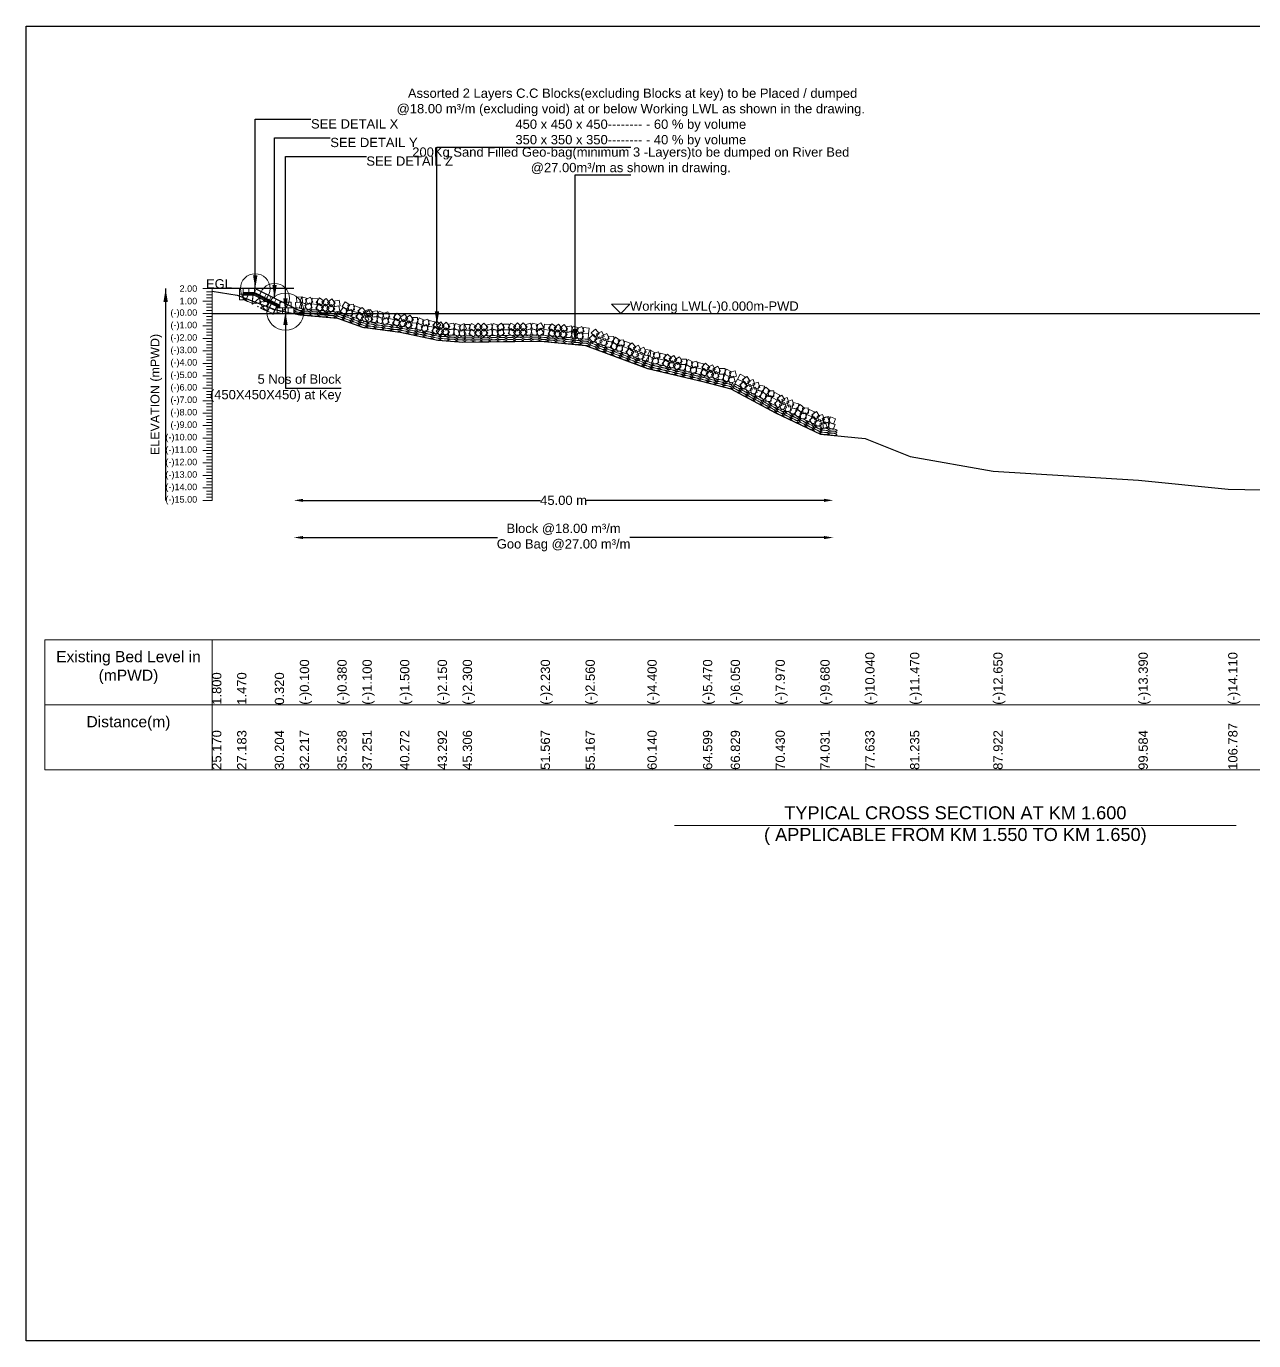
# Model space of a CAD drawing. Header units: inches. Extents: x 89000 to 1304432, y -10828 to 220529.
# Drawn here: x 431460 to 438066, y 172130 to 179201 of the extents above; entities that cross this region are included whole.
import ezdxf

# ---------------------------------------------------------------- set-up
doc = ezdxf.new("R2010")
doc.units = ezdxf.units.IN
doc.header["$LTSCALE"] = 7
doc.header["$MEASUREMENT"] = 0
for name, color, linetype, lineweight in [('Cross section Data Border', 7, 'Continuous', 9), ('Cross Section Labels', 7, 'Continuous', 9), ('Existing_Bed_Level for Xsection', 7, 'Continuous', 25), ('Long Section Labels', 7, 'Continuous', 9)]:
    doc.layers.add(name, color=color, linetype=linetype, lineweight=lineweight)
doc.styles.get("Standard").update_dxf_attribs({"font": 'arial.ttf'})
doc.dimstyles.new('Appron Lebeling Style', dxfattribs={"dimtxt": 50, "dimasz": 50, "dimexe": 0.18, "dimexo": 0.0625, "dimgap": 0.09, "dimtad": 0, "dimtih": 1, "dimtoh": 1, "dimdec": 4, "dimzin": 0, "dimdsep": 46, "dimtxsty": 'Standard', "dimcen": 0.09, "dimse1": 1, "dimse2": 1, "dimadec": 0, "dimazin": 0, "dimtfac": 1, "dimtdec": 4, "dimtofl": 0, "dimtmove": 0, "dimatfit": 3, "dimfxl": 1, "dimtolj": 1, "dimtzin": 0, "dimarcsym": 0})
doc.dimstyles.get("Standard").update_dxf_attribs({"dimtxt": 0.18, "dimasz": 0.18, "dimexe": 0.18, "dimexo": 0.0625, "dimgap": 0.09, "dimtad": 0, "dimtih": 1, "dimtoh": 1, "dimdec": 4, "dimzin": 0, "dimdsep": 46, "dimtxsty": 'Standard', "dimcen": 0.09, "dimadec": 0, "dimazin": 0, "dimtfac": 1, "dimtdec": 4, "dimtofl": 0, "dimtmove": 0, "dimatfit": 3, "dimfxl": 1, "dimtolj": 1, "dimtzin": 0, "dimarcsym": 0})

# ---------------------------------------------------------------- blocks, each defined once
blk = doc.blocks.new('*D31')
at = {"layer": 'Cross Section Labels', "color": 0, "lineweight": -2, "transparency": 16777216}
for p, q in [((432949.7, 176650.4), (434227.9, 176650.4)), ((435753.1, 176650.4), (434475, 176650.4))]:
    blk.add_line(p, q, dxfattribs=at)
at = {"layer": 'Cross Section Labels', "color": 0, "transparency": 16777216}
for points in [[(432949.7, 176658.7), (432949.7, 176642), (432899.7, 176650.4)], [(435753.1, 176658.7), (435753.1, 176642), (435803.1, 176650.4)]]:
    blk.add_solid(points, dxfattribs=at)
at = {"layer": 'Defpoints', "color": 0, "transparency": 16777216}
for p in [(432899.7, 177655.4), (435803.1, 176999.8), (435803.1, 176650.4)]:
    blk.add_point(p, dxfattribs=at)
at = {"layer": 'Cross Section Labels', "color": 0, "transparency": 16777216, "insert": (434351.4, 176650.4), "char_height": 50, "attachment_point": 5}
blk.add_mtext('\\A1;45.00 m', dxfattribs=at)
blk = doc.blocks.new('*D32')
at = {"layer": 'Cross Section Labels', "color": 0, "lineweight": -2, "transparency": 16777216}
for p, q in [((432949.7, 176450.4), (433995.8, 176450.4)), ((435753.1, 176450.4), (434707.1, 176450.4))]:
    blk.add_line(p, q, dxfattribs=at)
at = {"layer": 'Cross Section Labels', "color": 0, "transparency": 16777216}
for points in [[(432949.7, 176458.7), (432949.7, 176442), (432899.7, 176450.4)], [(435753.1, 176458.7), (435753.1, 176442), (435803.1, 176450.4)]]:
    blk.add_solid(points, dxfattribs=at)
at = {"layer": 'Defpoints', "color": 0, "transparency": 16777216}
for p in [(432899.7, 177655.4), (435803.1, 176999.8), (435803.1, 176450.4)]:
    blk.add_point(p, dxfattribs=at)
at = {"layer": 'Cross Section Labels', "color": 0, "transparency": 16777216, "insert": (434351.4, 176450.4), "char_height": 50, "attachment_point": 5}
blk.add_mtext('\\A1;Block @18.00 m³/m ^JGoo Bag @27.00 m³/m ', dxfattribs=at)

msp = doc.modelspace()

# ---------------------------------------------------------------- linework, layer by layer
msp.add_lwpolyline([(431459.68143, 179200.63194), (441459.68143, 179200.63194), (441459.68143, 172129.63194), (431459.68143, 172129.63194)], close=True)
at = {"layer": 'Cross section Data Border'}
msp.add_lwpolyline([(431559.68143, 175900.63194), (438987.90124, 175900.63194), (438987.90124, 175200.63194), (431559.68143, 175200.63194)], close=True, dxfattribs=at)
for points in [[(432459.68143, 175900.63194), (432459.68143, 175200.63194)], [(431559.68143, 175550.63194), (438987.90124, 175550.63194)]]:
    msp.add_lwpolyline(points, dxfattribs=at)
at = {"layer": 'Cross Section Labels'}
msp.add_lwpolyline([(434658.73212, 177655.38194), (434708.73212, 177705.38194), (434608.73212, 177705.38194)], close=True, dxfattribs=at)
msp.add_lwpolyline([(434947.68143, 174900.63194), (436459.68143, 174900.63194), (437971.68143, 174900.63194)], dxfattribs=at)
for centre, radius in [((432692.03212, 177789.38194), 80), ((432795.88212, 177737.45694), 80), ((432854.50712, 177665.43194), 100)]:
    msp.add_circle(centre, radius, dxfattribs=at)
at = {"layer": 'Existing_Bed_Level for Xsection'}
for points in [[(432899.73212, 177789.38194), (432459.68143, 177789.38194)], [(432459.68143, 177775.98194), (432594.57512, 177753.87194), (432796.95598, 177676.82194), (432931.84967, 177648.68194), (433134.23053, 177629.92194), (433269.12387, 177581.68194), (433471.50479, 177554.88194), (433673.88565, 177511.33194), (433808.77934, 177501.28194), (434228.30233, 177505.97194), (434469.50279, 177483.86194), (434802.67546, 177360.58194), (435101.42123, 177288.89194), (435250.83858, 177250.03194), (435492.09388, 177121.39194), (435733.38001, 177006.82194), (435974.69266, 176982.70194), (436216.02832, 176886.89194), (436664.11274, 176807.83194), (437445.45913, 176758.25194), (437928.05767, 176710.01194), (438468.09643, 176700.63194)], [(432960.03212, 177655.38194), (432696.27615, 177787.25992), (432692.03212, 177789.38194), (432687.28716, 177789.38194), (432626.98716, 177789.38194)], [(432626.98716, 177769.28194), (432687.28716, 177769.28194), (432824.35712, 177700.74695)], [(432626.98716, 177762.58194), (432685.7055, 177762.58194), (432824.35712, 177693.25613)], [(432626.98716, 177755.88194), (432684.12385, 177755.88194), (432824.35712, 177685.7653)], [(432459.68143, 177655.38194), (438468.09643, 177655.38194)]]:
    msp.add_lwpolyline(points, dxfattribs=at)
at = {"layer": 'Long Section Labels'}
for points in [[(432459.68143, 177789.38194), (432409.68143, 177789.38194)], [(432459.68143, 177772.63194), (432429.68143, 177772.63194)], [(432459.68143, 176650.38194), (432459.68143, 176717.38194), (432459.68143, 176784.38194), (432459.68143, 176851.38194), (432459.68143, 176918.38194), (432459.68143, 176985.38194), (432459.68143, 177052.38194), (432459.68143, 177119.38194), (432459.68143, 177186.38194), (432459.68143, 177253.38194), (432459.68143, 177320.38194), (432459.68143, 177387.38194), (432459.68143, 177454.38194), (432459.68143, 177521.38194), (432459.68143, 177588.38194), (432459.68143, 177655.38194), (432459.68143, 177722.38194), (432459.68143, 177789.38194)], [(432459.68143, 177722.38194), (432409.68143, 177722.38194)], [(432459.68143, 177755.88194), (432429.68143, 177755.88194)], [(432459.68143, 177739.13194), (432429.68143, 177739.13194)], [(432459.68143, 177705.63194), (432429.68143, 177705.63194)], [(432459.68143, 177655.38194), (432409.68143, 177655.38194)], [(432459.68143, 177688.88194), (432429.68143, 177688.88194)], [(432459.68143, 177672.13194), (432429.68143, 177672.13194)], [(432459.68143, 177638.63194), (432429.68143, 177638.63194)], [(432459.68143, 177588.38194), (432409.68143, 177588.38194)], [(432459.68143, 177621.88194), (432429.68143, 177621.88194)], [(432459.68143, 177605.13194), (432429.68143, 177605.13194)], [(432459.68143, 177571.63194), (432429.68143, 177571.63194)], [(432459.68143, 177554.88194), (432429.68143, 177554.88194)], [(432459.68143, 177521.38194), (432409.68143, 177521.38194)], [(432459.68143, 177538.13194), (432429.68143, 177538.13194)], [(432459.68143, 177504.63194), (432429.68143, 177504.63194)], [(432459.68143, 177487.88194), (432429.68143, 177487.88194)], [(432459.68143, 177454.38194), (432409.68143, 177454.38194)], [(432459.68143, 177471.13194), (432429.68143, 177471.13194)], [(432459.68143, 177437.63194), (432429.68143, 177437.63194)], [(432459.68143, 177420.88194), (432429.68143, 177420.88194)], [(432459.68143, 177387.38194), (432409.68143, 177387.38194)], [(432459.68143, 177404.13194), (432429.68143, 177404.13194)], [(432459.68143, 177370.63194), (432429.68143, 177370.63194)], [(432459.68143, 177353.88194), (432429.68143, 177353.88194)], [(432459.68143, 177320.38194), (432409.68143, 177320.38194)], [(432459.68143, 177337.13194), (432429.68143, 177337.13194)], [(432459.68143, 177303.63194), (432429.68143, 177303.63194)], [(432459.68143, 177286.88194), (432429.68143, 177286.88194)], [(432459.68143, 177270.13194), (432429.68143, 177270.13194)], [(432459.68143, 177253.38194), (432409.68143, 177253.38194)], [(432459.68143, 177236.63194), (432429.68143, 177236.63194)], [(432459.68143, 177219.88194), (432429.68143, 177219.88194)], [(432459.68143, 177203.13194), (432429.68143, 177203.13194)], [(432459.68143, 177186.38194), (432409.68143, 177186.38194)], [(432459.68143, 177169.63194), (432429.68143, 177169.63194)], [(432459.68143, 177152.88194), (432429.68143, 177152.88194)], [(432459.68143, 177136.13194), (432429.68143, 177136.13194)], [(432459.68143, 177119.38194), (432409.68143, 177119.38194)], [(432459.68143, 177102.63194), (432429.68143, 177102.63194)], [(432459.68143, 177085.88194), (432429.68143, 177085.88194)], [(432459.68143, 177069.13194), (432429.68143, 177069.13194)], [(432459.68143, 177052.38194), (432409.68143, 177052.38194)], [(432459.68143, 177035.63194), (432429.68143, 177035.63194)], [(432459.68143, 177018.88194), (432429.68143, 177018.88194)], [(432459.68143, 177002.13194), (432429.68143, 177002.13194)], [(432459.68143, 176985.38194), (432409.68143, 176985.38194)], [(432459.68143, 176918.38194), (432409.68143, 176918.38194)], [(432459.68143, 176968.63194), (432429.68143, 176968.63194)], [(432459.68143, 176951.88194), (432429.68143, 176951.88194)], [(432459.68143, 176935.13194), (432429.68143, 176935.13194)], [(432459.68143, 176851.38194), (432409.68143, 176851.38194)], [(432459.68143, 176901.63194), (432429.68143, 176901.63194)], [(432459.68143, 176884.88194), (432429.68143, 176884.88194)], [(432459.68143, 176868.13194), (432429.68143, 176868.13194)], [(432459.68143, 176784.38194), (432409.68143, 176784.38194)], [(432459.68143, 176834.63194), (432429.68143, 176834.63194)], [(432459.68143, 176817.88194), (432429.68143, 176817.88194)], [(432459.68143, 176801.13194), (432429.68143, 176801.13194)], [(432459.68143, 176717.38194), (432409.68143, 176717.38194)], [(432459.68143, 176767.63194), (432429.68143, 176767.63194)], [(432459.68143, 176750.88194), (432429.68143, 176750.88194)], [(432459.68143, 176734.13194), (432429.68143, 176734.13194)], [(432459.68143, 176650.38194), (432409.68143, 176650.38194)], [(432459.68143, 176700.63194), (432429.68143, 176700.63194)], [(432459.68143, 176683.88194), (432429.68143, 176683.88194)], [(432459.68143, 176667.13194), (432429.68143, 176667.13194)]]:
    msp.add_lwpolyline(points, dxfattribs=at)
for points in [[(432626.98716, 177789.38194), (432606.88716, 177789.38194), (432606.88716, 177759.23194), (432626.98716, 177759.23194)], [(432657.13716, 177789.38194), (432626.98716, 177789.38194), (432626.98716, 177769.28194), (432657.13716, 177769.28194)], [(432687.28716, 177789.38194), (432657.13716, 177789.38194), (432657.13716, 177769.28194), (432687.28716, 177769.28194)], [(432723.24313, 177773.77643), (432696.27615, 177787.25992), (432687.28716, 177769.28194), (432714.25414, 177755.79845)], [(432750.21011, 177760.29294), (432723.24313, 177773.77643), (432714.25414, 177755.79845), (432741.22112, 177742.31496)], [(432626.98716, 177759.23194), (432606.88716, 177759.23194), (432606.88716, 177729.08194), (432626.98716, 177729.08194)], [(432777.17709, 177746.80945), (432750.21011, 177760.29294), (432741.22112, 177742.31496), (432768.1881, 177728.83147)], [(432804.14407, 177733.32596), (432777.17709, 177746.80945), (432768.1881, 177728.83147), (432795.15508, 177715.34798)], [(432831.11105, 177719.84247), (432804.14407, 177733.32596), (432795.15508, 177715.34798), (432822.12206, 177701.86449)], [(432854.50712, 177715.68194), (432824.35712, 177715.68194), (432824.35712, 177685.53194), (432854.50712, 177685.53194)], [(432884.65712, 177715.68194), (432854.50712, 177715.68194), (432854.50712, 177685.53194), (432884.65712, 177685.53194)], [(432938.74808, 177716.41064), (432908.64592, 177714.71286), (432910.3437, 177684.6107), (432940.44586, 177686.30848)], [(432944.9051, 177745.92527), (432914.80294, 177744.2275), (432916.50071, 177714.12534), (432946.60287, 177715.82311)], [(432968.12797, 177705.4768), (432939.85198, 177715.9406), (432929.38818, 177687.66461), (432957.66417, 177677.20081)], [(432970.91084, 177735.49809), (432942.63485, 177745.96189), (432932.17105, 177717.68591), (432960.44704, 177707.22211)], [(432986.18636, 177713.77903), (432958.78818, 177701.19482), (432971.37239, 177673.79664), (432998.77056, 177686.38085)], [(432988.96923, 177743.80033), (432961.57105, 177731.21612), (432974.15526, 177703.81794), (433001.55343, 177716.40215)], [(433025.20275, 177704.62418), (432995.18145, 177707.40705), (432992.39858, 177677.38576), (433022.41988, 177674.60289)], [(433027.98562, 177734.64548), (432997.96432, 177737.42834), (432995.18145, 177707.40705), (433025.20275, 177704.62418)], [(433059.83403, 177691.82822), (433035.21584, 177709.23417), (433017.80989, 177684.61597), (433042.42809, 177667.21003)], [(433062.6169, 177721.84952), (433037.9987, 177739.25546), (433020.59276, 177714.63727), (433045.21096, 177697.23132)], [(433070.81949, 177706.66671), (433047.61578, 177687.41547), (433066.86702, 177664.21175), (433090.07073, 177683.46299)], [(433073.60236, 177736.688), (433050.39865, 177717.43676), (433069.64989, 177694.23305), (433092.8536, 177713.48429)], [(433120.09359, 177680.69703), (433100.82388, 177703.8854), (433077.63551, 177684.61569), (433096.90522, 177661.42732)], [(433122.87646, 177710.71832), (433103.60675, 177733.9067), (433080.41838, 177714.63699), (433099.68809, 177691.44861)], [(433141.20064, 177697.27628), (433111.48305, 177692.18828), (433116.57105, 177662.4707), (433146.28864, 177667.5587)], [(433143.98351, 177727.29758), (433114.26592, 177722.20958), (433119.35392, 177692.49199), (433149.07151, 177697.57999)], [(433200.97719, 177701.68827), (433176.18636, 177718.84744), (433159.02719, 177694.05661), (433183.81802, 177676.89744)], [(433220.5318, 177705.24492), (433190.86652, 177699.86033), (433196.25111, 177670.19506), (433225.91639, 177675.57965)], [(433256.05157, 177686.68594), (433227.66231, 177696.8384), (433217.50986, 177668.44913), (433245.89912, 177658.29668)], [(432839.43212, 177685.53194), (432809.28212, 177685.53194), (432809.28212, 177655.38194), (432839.43212, 177655.38194)], [(432869.58212, 177685.53194), (432839.43212, 177685.53194), (432839.43212, 177655.38194), (432869.58212, 177655.38194)], [(432899.73212, 177685.53194), (432869.58212, 177685.53194), (432869.58212, 177655.38194), (432899.73212, 177655.38194)], [(433190.82474, 177673.29901), (433166.03391, 177690.45818), (433148.87474, 177665.66735), (433173.66557, 177648.50818)], [(433210.37935, 177676.85566), (433180.71407, 177671.47107), (433186.09866, 177641.80579), (433215.76393, 177647.19038)], [(433245.89912, 177658.29668), (433217.50986, 177668.44913), (433207.35741, 177640.05987), (433235.74667, 177629.90742)], [(433276.26682, 177637.29989), (433256.74346, 177660.27512), (433233.76823, 177640.75176), (433253.29159, 177617.77653)], [(433286.41927, 177665.68915), (433266.89591, 177688.66438), (433243.92069, 177669.14102), (433263.44404, 177646.1658)], [(433290.59365, 177648.94475), (433263.33541, 177636.06023), (433276.21993, 177608.80199), (433303.47817, 177621.68651)], [(433300.7461, 177677.33402), (433273.48786, 177664.4495), (433286.37238, 177637.19126), (433313.63062, 177650.07578)], [(433324.19268, 177624.073), (433305.84713, 177647.9992), (433281.92093, 177629.65365), (433300.26648, 177605.72744)], [(433328.1507, 177653.96207), (433309.80515, 177677.88827), (433285.87895, 177659.54272), (433304.2245, 177635.61651)], [(433345.93365, 177639.81178), (433316.0394, 177635.89308), (433319.95811, 177605.99882), (433349.85236, 177609.91753)], [(433349.89167, 177669.70085), (433319.99742, 177665.78215), (433323.91612, 177635.8879), (433353.81037, 177639.8066)], [(433382.5392, 177627.08694), (433354.6953, 177638.65153), (433343.1307, 177610.80764), (433370.9746, 177599.24304)], [(433386.49721, 177656.97601), (433358.65332, 177668.54061), (433347.08872, 177640.69671), (433374.93262, 177629.13211)], [(433400.90927, 177634.67462), (433373.03867, 177623.17451), (433384.53878, 177595.30392), (433412.40937, 177606.80403)], [(433404.86728, 177664.56369), (433376.99669, 177653.06359), (433388.49679, 177625.19299), (433416.36739, 177636.6931)], [(433439.53664, 177623.99678), (433409.64757, 177627.9548), (433405.68955, 177598.06573), (433435.57862, 177594.10771)], [(433443.49465, 177653.88585), (433413.60558, 177657.84387), (433409.64757, 177627.9548), (433439.53664, 177623.99678)], [(433473.63949, 177609.8526), (433449.7228, 177628.21056), (433431.36484, 177604.29388), (433455.28153, 177585.93591)], [(433477.5975, 177639.74167), (433453.68082, 177658.09963), (433435.32286, 177634.18295), (433459.23954, 177615.82499)], [(433497.06109, 177652.40224), (433471.72742, 177636.05515), (433488.07451, 177610.72147), (433513.40818, 177627.06856)], [(433542.88704, 177620.74243), (433526.51977, 177646.06307), (433501.19913, 177629.69581), (433517.56639, 177604.37516)], [(433565.82039, 177634.68661), (433535.70814, 177633.17841), (433537.21633, 177603.06616), (433567.32858, 177604.57435)], [(433601.2873, 177619.06654), (433574.46075, 177632.8273), (433560.69999, 177606.00075), (433587.52654, 177592.23999)], [(433620.2068, 177625.15627), (433591.50356, 177615.92879), (433600.73105, 177587.22555), (433629.43429, 177596.45303)], [(433490.71835, 177622.92696), (433465.38468, 177606.57986), (433481.73177, 177581.24619), (433507.06545, 177597.59328)], [(433536.5443, 177591.26714), (433520.17704, 177616.58779), (433494.85639, 177600.22053), (433511.22365, 177574.89988)], [(433559.47766, 177605.21132), (433529.3654, 177603.70313), (433530.87359, 177573.59088), (433560.98585, 177575.09907)], [(433594.94456, 177589.59126), (433568.11801, 177603.35202), (433554.35725, 177576.52547), (433581.1838, 177562.76471)], [(433613.86407, 177595.68099), (433585.16082, 177586.45351), (433594.38831, 177557.75027), (433623.09155, 177566.97775)], [(433651.51048, 177581.93916), (433622.0352, 177588.2819), (433615.69246, 177558.80662), (433645.16774, 177552.46388)], [(433657.85321, 177611.41444), (433628.37793, 177617.75718), (433622.0352, 177588.2819), (433651.51048, 177581.93916)], [(433684.3689, 177565.10509), (433662.00182, 177585.32231), (433641.7846, 177562.95522), (433664.15168, 177542.738)], [(433690.71164, 177594.58037), (433668.34456, 177614.79759), (433648.12733, 177592.43051), (433670.49442, 177572.21328)], [(433687.61008, 177581.06926), (433664.75794, 177561.40198), (433684.42523, 177538.54984), (433707.27737, 177558.21712)], [(433689.85014, 177611.13593), (433666.998, 177591.46865), (433686.66529, 177568.6165), (433709.51743, 177588.28379)], [(433737.3453, 177555.99399), (433717.65982, 177578.83046), (433694.82335, 177559.14499), (433714.50883, 177536.30851)], [(433739.58536, 177586.06066), (433719.89988, 177608.89713), (433697.06341, 177589.21165), (433716.74889, 177566.37518)], [(433758.14938, 177572.95185), (433728.52857, 177567.32782), (433734.15261, 177537.707), (433763.77342, 177543.33104)], [(433760.38944, 177603.01852), (433730.76863, 177597.39449), (433736.39267, 177567.77367), (433766.01348, 177573.39771)], [(433795.4235, 177562.34394), (433766.9631, 177572.2952), (433757.01183, 177543.8348), (433785.47223, 177533.88353)], [(433797.66356, 177592.41061), (433769.20316, 177602.36187), (433759.25189, 177573.90147), (433787.71229, 177563.9502)], [(433813.32896, 177570.97105), (433786.16259, 177557.89393), (433799.23971, 177530.72756), (433826.40608, 177543.80468)], [(433815.56902, 177601.03772), (433788.40265, 177587.9606), (433801.47977, 177560.79423), (433828.64614, 177573.87135)], [(433846.77502, 177596.18261), (433816.62691, 177595.84557), (433816.96395, 177565.69746), (433847.11206, 177566.03449)], [(433847.11206, 177566.03449), (433816.96395, 177565.69746), (433817.30098, 177535.54934), (433847.4491, 177535.88638)], [(433882.54402, 177587.03705), (433856.25762, 177601.80349), (433841.49118, 177575.51709), (433867.77758, 177560.75065)], [(433882.88106, 177556.88893), (433856.59466, 177571.65537), (433841.82822, 177545.36897), (433868.11462, 177530.60253)], [(433891.93588, 177602.93214), (433870.84769, 177581.38427), (433892.39555, 177560.29607), (433913.48375, 177581.84394)], [(433892.27292, 177572.78402), (433871.18472, 177551.23616), (433892.73259, 177530.14796), (433913.82078, 177551.69582)], [(433943.63167, 177582.19795), (433922.06702, 177603.26898), (433900.99599, 177581.70433), (433922.56064, 177560.6333)], [(433943.96871, 177552.04983), (433922.40406, 177573.12087), (433901.33303, 177551.55622), (433922.89768, 177530.48519)], [(433962.9108, 177600.87131), (433933.87882, 177592.73703), (433942.0131, 177563.70505), (433971.04508, 177571.83933)], [(433963.24784, 177570.7232), (433934.21585, 177562.58891), (433942.35014, 177533.55693), (433971.38212, 177541.69121)], [(434000.95496, 177593.4869), (433971.74838, 177600.97011), (433964.26517, 177571.76353), (433993.47175, 177564.28032)], [(434001.292, 177563.33878), (433972.08542, 177570.82199), (433964.60221, 177541.61542), (433993.80878, 177534.13221)], [(434018.05784, 177603.61231), (433992.10812, 177588.26191), (434007.45853, 177562.31219), (434033.40824, 177577.6626)], [(434018.39487, 177573.46419), (433992.44516, 177558.11379), (434007.79556, 177532.16408), (434033.74528, 177547.51448)], [(434057.81184, 177598.54187), (434027.66372, 177598.20483), (434028.00076, 177568.05671), (434058.14887, 177568.39375)], [(434058.14887, 177568.39375), (434028.00076, 177568.05671), (434028.33779, 177537.9086), (434058.48591, 177538.24563)], [(434093.58083, 177589.39631), (434067.29443, 177604.16274), (434052.52799, 177577.87635), (434078.81439, 177563.10991)], [(434093.91787, 177559.24819), (434067.63147, 177574.01463), (434052.86503, 177547.72823), (434079.15143, 177532.96179)], [(434102.9727, 177605.29139), (434081.8845, 177583.74353), (434103.43236, 177562.65533), (434124.52056, 177584.2032)], [(434103.30973, 177575.14328), (434082.22154, 177553.59541), (434103.7694, 177532.50722), (434124.8576, 177554.05508)], [(434154.66849, 177584.55721), (434133.10384, 177605.62824), (434112.03281, 177584.06359), (434133.59746, 177562.99256)], [(434155.00552, 177554.40909), (434133.44087, 177575.48012), (434112.36984, 177553.91547), (434133.93449, 177532.84444)], [(434173.94761, 177603.23057), (434144.91563, 177595.09628), (434153.04991, 177566.0643), (434182.08189, 177574.19859)], [(434174.28465, 177573.08245), (434145.25267, 177564.94817), (434153.38695, 177535.91619), (434182.41893, 177544.05047)], [(434211.99177, 177595.84615), (434182.7852, 177603.32937), (434175.30198, 177574.12279), (434204.50856, 177566.63958)], [(434212.32881, 177565.69804), (434183.12223, 177573.18125), (434175.63902, 177543.97468), (434204.8456, 177536.49146)], [(434229.09465, 177605.97157), (434203.14494, 177590.62116), (434218.49534, 177564.67145), (434244.44505, 177580.02186)], [(434229.43168, 177575.82345), (434203.48197, 177560.47305), (434218.83238, 177534.52333), (434244.78209, 177549.87374)], [(434275.60497, 177566.22554), (434245.58085, 177568.97774), (434242.82864, 177538.95362), (434272.85276, 177536.20142)], [(434278.35717, 177596.24966), (434248.33305, 177599.00187), (434245.58085, 177568.97774), (434275.60497, 177566.22554)], [(434310.2493, 177553.46496), (434285.61334, 177570.84575), (434268.23255, 177546.20979), (434292.86851, 177528.829)], [(434313.00151, 177583.48908), (434288.36555, 177600.86987), (434270.98475, 177576.23391), (434295.62071, 177558.85312)], [(434321.2196, 177568.31465), (434298.03556, 177549.03972), (434317.31049, 177525.85569), (434340.49453, 177545.13061)], [(434323.97181, 177598.33877), (434300.78777, 177579.06385), (434320.0627, 177555.87981), (434343.24674, 177575.15473)], [(434370.5202, 177542.39531), (434351.22682, 177565.564), (434328.05813, 177546.27061), (434347.35152, 177523.10193)], [(434373.27241, 177572.41943), (434353.97902, 177595.58812), (434330.81034, 177576.29473), (434350.10372, 177553.12605)], [(434391.6103, 177558.99612), (434361.89793, 177553.87777), (434367.01628, 177524.1654), (434396.72865, 177529.28375)], [(434394.36251, 177589.02024), (434364.65013, 177583.90189), (434369.76848, 177554.18952), (434399.48085, 177559.30787)], [(434428.6982, 177547.75442), (434400.41154, 177558.18934), (434389.97662, 177529.90268), (434418.26328, 177519.46776)], [(434431.4504, 177577.77854), (434403.16375, 177588.21346), (434392.72883, 177559.9268), (434421.01549, 177549.49189)], [(434446.74809, 177556.07509), (434419.36278, 177543.46291), (434431.97497, 177516.0776), (434459.36028, 177528.68978)], [(434449.5003, 177586.09921), (434422.11499, 177573.48703), (434434.72717, 177546.10172), (434462.11249, 177558.7139)], [(434488.52602, 177576.98422), (434458.5019, 177579.73642), (434455.7497, 177549.7123), (434485.77382, 177546.9601)], [(434542.21633, 177547.50902), (434522.94578, 177570.6967), (434499.7581, 177551.42615), (434519.02865, 177528.23847)], [(434556.66984, 177558.99628), (434529.27212, 177546.41107), (434541.85732, 177519.01335), (434569.25505, 177531.59855)], [(434485.77382, 177546.9601), (434455.7497, 177549.7123), (434452.99749, 177519.68818), (434483.02161, 177516.93598)], [(434531.75356, 177519.23266), (434512.48301, 177542.42034), (434489.29533, 177523.14978), (434508.56588, 177499.96211)], [(434546.20707, 177530.71991), (434518.80935, 177518.13471), (434531.39455, 177490.73698), (434558.79227, 177503.32219)], [(434587.07453, 177492.87534), (434574.46751, 177520.26303), (434547.07982, 177507.65601), (434559.68684, 177480.26832)], [(434597.5373, 177521.1517), (434584.93029, 177548.53939), (434557.54259, 177535.93238), (434570.14961, 177508.54468)], [(434611.75513, 177503.42271), (434581.73373, 177506.20449), (434578.95195, 177476.18309), (434608.97335, 177473.40131)], [(434622.2179, 177531.69907), (434592.19651, 177534.48085), (434589.41473, 177504.45946), (434619.43612, 177501.67768)], [(434644.64544, 177482.926), (434620.04403, 177500.35566), (434602.61437, 177475.75425), (434627.21578, 177458.32459)], [(434655.10822, 177511.20236), (434630.50681, 177528.63203), (434613.07714, 177504.03062), (434637.67855, 177486.60095)], [(434664.23783, 177486.26827), (434634.51536, 177481.20891), (434639.57471, 177451.48643), (434669.29719, 177456.54579)], [(434674.7006, 177514.54463), (434644.97813, 177509.48527), (434650.03749, 177479.7628), (434679.75996, 177484.82216)], [(434710.01498, 177495.59774), (434681.73862, 177506.06051), (434671.27584, 177477.78415), (434699.55221, 177467.32137)], [(434740.15089, 177474.26961), (434720.88034, 177497.45728), (434697.69266, 177478.18673), (434716.96321, 177454.99905)], [(434754.6044, 177485.75686), (434727.20668, 177473.17165), (434739.79188, 177445.77393), (434767.18961, 177458.35913)], [(434699.55221, 177467.32137), (434671.27584, 177477.78415), (434660.81307, 177449.50778), (434689.08943, 177439.04501)], [(434729.68812, 177445.99324), (434710.41757, 177469.18092), (434687.22989, 177449.91036), (434706.50044, 177426.72269)], [(434744.14163, 177457.48049), (434716.74391, 177444.89529), (434729.32911, 177417.49757), (434756.72683, 177430.08277)], [(434785.00909, 177419.63592), (434772.40207, 177447.02361), (434745.01438, 177434.41659), (434757.6214, 177407.0289)], [(434795.47186, 177447.91228), (434782.86485, 177475.29997), (434755.47715, 177462.69296), (434768.08417, 177435.30527)], [(434809.68969, 177430.18329), (434779.66829, 177432.96507), (434776.88651, 177402.94367), (434806.90791, 177400.16189)], [(434820.15246, 177458.45965), (434790.13107, 177461.24143), (434787.34929, 177431.22004), (434817.37068, 177428.43826)], [(434836.47457, 177414.07267), (434809.97963, 177428.4616), (434795.59071, 177401.96667), (434822.08564, 177387.57774)], [(434843.50993, 177443.39035), (434817.015, 177457.77928), (434802.62607, 177431.28435), (434829.121, 177416.89542)], [(434855.53228, 177419.715), (434826.61962, 177411.16628), (434835.16835, 177382.25362), (434864.08101, 177390.80235)], [(434862.56764, 177449.03268), (434833.65498, 177440.48395), (434842.20371, 177411.5713), (434871.11637, 177420.12002)], [(434892.84451, 177405.09011), (434863.52683, 177412.12547), (434856.49147, 177382.80779), (434885.80915, 177375.77243)], [(434899.87987, 177434.40779), (434870.56219, 177441.44315), (434863.52683, 177412.12547), (434892.84451, 177405.09011)], [(434932.3326, 177416.80429), (434910.448, 177437.54283), (434889.70946, 177415.65824), (434911.59406, 177394.9197)], [(434945.32171, 177429.92465), (434919.60996, 177414.17891), (434935.3557, 177388.46716), (434961.06745, 177404.2129)], [(434990.38909, 177397.19405), (434974.62288, 177422.89325), (434948.92368, 177407.12704), (434964.68989, 177381.42784)], [(434925.29724, 177387.48662), (434903.41264, 177408.22516), (434882.6741, 177386.34056), (434904.5587, 177365.60202)], [(434938.28635, 177400.60697), (434912.5746, 177384.86123), (434928.32034, 177359.14948), (434954.03209, 177374.89522)], [(434983.35373, 177367.87637), (434967.58752, 177393.57558), (434941.88832, 177377.80936), (434957.65453, 177352.11016)], [(435006.60922, 177381.27641), (434976.4698, 177380.47803), (434977.26818, 177350.3386), (435007.40761, 177351.13698)], [(435013.64458, 177410.59409), (434983.50516, 177409.79571), (434984.30354, 177379.65628), (435014.44297, 177380.45466)], [(435041.69831, 177364.82515), (435015.20338, 177379.21407), (435000.81445, 177352.71914), (435027.30938, 177338.33022)], [(435048.73367, 177394.14283), (435022.23874, 177408.53175), (435007.84981, 177382.03682), (435034.34474, 177367.6479)], [(435060.75602, 177370.46748), (435031.84336, 177361.91875), (435040.39209, 177333.00609), (435069.30475, 177341.55482)], [(435067.79138, 177399.78515), (435038.87872, 177391.23643), (435047.42745, 177362.32377), (435076.34011, 177370.8725)], [(435098.06825, 177355.84258), (435068.75057, 177362.87794), (435061.71521, 177333.56027), (435091.03289, 177326.52491)], [(435105.10361, 177385.16026), (435075.78593, 177392.19562), (435068.75057, 177362.87794), (435098.06825, 177355.84258)], [(435130.52098, 177338.23909), (435108.63638, 177358.97763), (435087.89784, 177337.09304), (435109.78244, 177316.3545)], [(435137.55634, 177367.55677), (435115.67174, 177388.29531), (435094.9332, 177366.41071), (435116.8178, 177345.67217)], [(435144.68459, 177350.55184), (435118.6795, 177335.29545), (435133.93589, 177309.29035), (435159.94099, 177324.54675)], [(435152.27345, 177379.73114), (435126.26836, 177364.47475), (435141.52475, 177338.46966), (435167.52985, 177353.72605)], [(435189.12456, 177316.97432), (435173.84746, 177342.96725), (435147.85453, 177327.69016), (435163.13162, 177301.69722)], [(435196.71342, 177346.15362), (435181.43633, 177372.14656), (435155.44339, 177356.86946), (435170.72048, 177330.87652)], [(435220.21831, 177359.11121), (435190.06917, 177358.88328), (435190.2971, 177328.73414), (435220.44624, 177328.96207)], [(435254.98981, 177341.99892), (435228.7719, 177356.88662), (435213.8842, 177330.66871), (435240.10212, 177315.78101)], [(435274.15088, 177347.27962), (435245.08164, 177339.27952), (435253.08174, 177310.21028), (435282.15098, 177318.21038)], [(435212.62945, 177329.93191), (435182.48031, 177329.70398), (435182.70824, 177299.55484), (435212.85738, 177299.78277)], [(435247.40095, 177312.81962), (435221.18304, 177327.70732), (435206.29534, 177301.4894), (435232.51326, 177286.60171)], [(435266.56202, 177318.10032), (435237.49278, 177310.10022), (435245.49288, 177281.03098), (435274.56212, 177289.03108)], [(435314.43752, 177289.01258), (435287.83323, 177303.19828), (435273.64752, 177276.59399), (435300.25181, 177262.40829)], [(435328.62322, 177315.61687), (435302.01893, 177329.80258), (435287.83323, 177303.19828), (435314.43752, 177289.01258)], [(435341.41693, 177263.80993), (435325.45447, 177289.3877), (435299.8767, 177273.42524), (435315.83915, 177247.84747)], [(435355.60263, 177290.41422), (435339.64017, 177315.99199), (435314.0624, 177300.02953), (435330.02486, 177274.45176)], [(435357.2894, 177273.23996), (435328.44302, 177264.47018), (435337.21281, 177235.6238), (435366.05918, 177244.39358)], [(435371.4751, 177299.84425), (435342.62873, 177291.07447), (435351.39851, 177262.22809), (435380.24489, 177270.99788)], [(435406.85716, 177256.82715), (435398.06441, 177285.66654), (435369.22503, 177276.87378), (435378.01778, 177248.0344)], [(435432.7361, 177263.94473), (435403.36543, 177270.75547), (435396.55468, 177241.38481), (435425.92535, 177234.57406)], [(435392.67146, 177230.22286), (435383.87871, 177259.06224), (435355.03933, 177250.26949), (435363.83208, 177221.43011)], [(435418.55039, 177237.34044), (435389.17973, 177244.15118), (435382.36898, 177214.78051), (435411.73965, 177207.96977)], [(435448.37126, 177212.5896), (435426.34915, 177233.18205), (435405.7567, 177211.15994), (435427.77881, 177190.56749)], [(435462.55696, 177239.19389), (435440.53485, 177259.78634), (435419.9424, 177237.76423), (435441.96451, 177217.17178)], [(435468.23553, 177213.25525), (435438.10208, 177212.25633), (435439.10101, 177182.12288), (435469.23445, 177183.12181)], [(435482.42123, 177239.85955), (435452.28779, 177238.86062), (435453.28671, 177208.72717), (435483.42016, 177209.7261)], [(435500.66756, 177189.71266), (435474.06327, 177203.89836), (435459.87756, 177177.29407), (435486.48185, 177163.10837)], [(435514.85326, 177216.31695), (435488.24897, 177230.50265), (435474.06327, 177203.89836), (435500.66756, 177189.71266)], [(435541.83267, 177191.1143), (435525.87021, 177216.69207), (435500.29244, 177200.72961), (435516.2549, 177175.15184)], [(435553.95068, 177203.51182), (435525.54366, 177193.40916), (435535.64632, 177165.00214), (435564.05334, 177175.1048)], [(435527.64697, 177164.51001), (435511.68451, 177190.08778), (435486.10674, 177174.12532), (435502.0692, 177148.54755)], [(435541.01838, 177176.27622), (435512.61136, 177166.17356), (435522.71402, 177137.76654), (435551.12104, 177147.8692)], [(435578.36393, 177134.95224), (435568.23865, 177163.3512), (435539.83969, 177153.22593), (435549.96496, 177124.82696)], [(435591.29623, 177162.18784), (435581.17095, 177190.58681), (435552.77198, 177180.46153), (435562.89726, 177152.06257)], [(435603.88361, 177143.26638), (435574.22782, 177148.70298), (435568.79122, 177119.04719), (435598.44701, 177113.61059)], [(435616.8159, 177170.50199), (435587.16011, 177175.93859), (435581.72352, 177146.28279), (435611.37931, 177140.8462)], [(435634.82396, 177119.93009), (435611.86742, 177139.47542), (435592.32209, 177116.51889), (435615.27862, 177096.97356)], [(435647.75625, 177147.16569), (435624.79972, 177166.71103), (435605.25438, 177143.7545), (435628.21091, 177124.20916)], [(435667.56803, 177148.75502), (435637.51371, 177146.3549), (435639.91382, 177116.30059), (435669.96814, 177118.7007)], [(435701.06048, 177126.74716), (435673.82487, 177139.67946), (435660.89258, 177112.44385), (435688.12818, 177099.51156)], [(435654.63573, 177121.51941), (435624.58141, 177119.1193), (435626.98152, 177089.06498), (435657.03584, 177091.46509)], [(435688.12818, 177099.51156), (435660.89258, 177112.44385), (435647.96028, 177085.20824), (435675.19589, 177072.27595)], [(435716.25118, 177075.5917), (435699.11574, 177100.39894), (435674.3085, 177083.26351), (435691.44394, 177058.45626)], [(435729.18347, 177102.82731), (435712.04804, 177127.63455), (435687.2408, 177110.49911), (435704.37623, 177085.69187)], [(435731.66763, 177085.75015), (435703.26061, 177075.64749), (435713.36326, 177047.24047), (435741.77028, 177057.34313)], [(435744.59992, 177112.98575), (435716.1929, 177102.8831), (435726.29556, 177074.47608), (435754.70258, 177084.57873)], [(435769.01317, 177044.42617), (435758.8879, 177072.82514), (435730.48893, 177062.69986), (435740.61421, 177034.30089)], [(435781.94547, 177071.66178), (435771.82019, 177100.06074), (435743.42123, 177089.93547), (435753.5465, 177061.5365)], [(435775.48382, 177070.66108), (435745.73043, 177065.78688), (435750.60463, 177036.03349), (435780.35802, 177040.90768)], [(435778.48248, 177100.66159), (435748.72908, 177095.78739), (435753.60328, 177066.034), (435783.35667, 177070.90819)], [(435812.47816, 177059.11523), (435784.27814, 177069.78206), (435773.61131, 177041.58204), (435801.81133, 177030.91521)], [(435815.47681, 177089.11574), (435787.27679, 177099.78257), (435776.60996, 177071.58255), (435804.80998, 177060.91572)]]:
    msp.add_lwpolyline(points, close=True, dxfattribs=at)
for centre, major_axis in [((432922.72283, 177656.40347), (21.82771, -4.55345)), ((432925.04881, 177667.55345), (21.82771, -4.55345)), ((432927.37479, 177678.70342), (21.82771, -4.55345)), ((432966.31368, 177651.20666), (22.20242, -2.05809)), ((432967.36499, 177662.54804), (22.20242, -2.05809)), ((432968.41629, 177673.88941), (22.20242, -2.05809)), ((433010.71851, 177647.09049), (22.20242, -2.05809)), ((433011.76982, 177658.43186), (22.20242, -2.05809)), ((433012.82112, 177669.77324), (22.20242, -2.05809)), ((433055.12334, 177642.97431), (22.20242, -2.05809)), ((433056.17465, 177654.31569), (22.20242, -2.05809)), ((433057.22595, 177665.65707), (22.20242, -2.05809)), ((433099.52817, 177638.85814), (22.20242, -2.05809)), ((433100.57948, 177650.19952), (22.20242, -2.05809)), ((433101.63078, 177661.5409), (22.20242, -2.05809)), ((433144.82616, 177632.18098), (20.99544, -7.5083)), ((433148.66153, 177642.90582), (20.99544, -7.5083)), ((433152.4969, 177653.63065), (20.99544, -7.5083)), ((433186.81703, 177617.16438), (20.99544, -7.5083)), ((433190.6524, 177627.88921), (20.99544, -7.5083)), ((433194.48778, 177638.61404), (20.99544, -7.5083)), ((433236.47865, 177623.59744), (20.99544, -7.5083)), ((433228.80791, 177602.14778), (20.99544, -7.5083)), ((433232.64328, 177612.87261), (20.99544, -7.5083)), ((433270.79878, 177587.13117), (20.99544, -7.5083)), ((433274.63415, 177597.856), (20.99544, -7.5083)), ((433278.46952, 177608.58084), (20.99544, -7.5083)), ((433313.82515, 177581.50715), (22.10463, -2.92717)), ((433315.3204, 177592.79858), (22.10463, -2.92717)), ((433316.81566, 177604.09001), (22.10463, -2.92717)), ((433358.03441, 177575.6528), (22.10463, -2.92717)), ((433359.52966, 177586.94423), (22.10463, -2.92717)), ((433361.02491, 177598.23566), (22.10463, -2.92717)), ((433402.24367, 177569.79846), (22.10463, -2.92717)), ((433403.73892, 177581.08988), (22.10463, -2.92717)), ((433405.23417, 177592.38131), (22.10463, -2.92717)), ((433446.45293, 177563.94411), (22.10463, -2.92717)), ((433447.94818, 177575.23554), (22.10463, -2.92717)), ((433449.44343, 177586.52696), (22.10463, -2.92717)), ((433490.85776, 177556.54277), (21.79861, -4.69081)), ((433493.25391, 177567.67787), (21.79861, -4.69081)), ((433495.65005, 177578.81298), (21.79861, -4.69081)), ((433534.45498, 177547.16116), (21.79861, -4.69081)), ((433536.85112, 177558.29626), (21.79861, -4.69081)), ((433539.24727, 177569.43137), (21.79861, -4.69081)), ((433580.44834, 177548.91465), (21.79861, -4.69081)), ((433582.84449, 177560.04976), (21.79861, -4.69081)), ((433626.4417, 177550.66814), (21.79861, -4.69081)), ((433578.0522, 177537.77954), (21.79861, -4.69081)), ((433621.64941, 177528.39793), (21.79861, -4.69081)), ((433624.04556, 177539.53304), (21.79861, -4.69081)), ((433665.24663, 177519.01632), (21.79861, -4.69081)), ((433667.64277, 177530.15143), (21.79861, -4.69081)), ((433670.03892, 177541.28653), (21.79861, -4.69081)), ((433708.74625, 177514.4455), (22.23597, -1.65665)), ((433709.5925, 177525.80402), (22.23597, -1.65665)), ((433710.43874, 177537.16254), (22.23597, -1.65665)), ((433753.2182, 177511.1322), (22.23597, -1.65665)), ((433754.06444, 177522.49072), (22.23597, -1.65665)), ((433754.91069, 177533.84924), (22.23597, -1.65665)), ((433797.69014, 177507.8189), (22.23597, -1.65665)), ((433798.53639, 177519.17742), (22.23597, -1.65665)), ((433799.38263, 177530.53594), (22.23597, -1.65665)), ((433841.50994, 177530.12462), (22.29621, 0.24926)), ((433841.63726, 177518.73534), (22.29621, 0.24926)), ((433841.76459, 177507.34605), (22.29621, 0.24926)), ((433886.10235, 177530.62314), (22.29621, 0.24926)), ((433886.22967, 177519.23385), (22.29621, 0.24926)), ((433886.357, 177507.84456), (22.29621, 0.24926)), ((433930.69476, 177531.12165), (22.29621, 0.24926)), ((433930.82209, 177519.73237), (22.29621, 0.24926)), ((433930.94941, 177508.34308), (22.29621, 0.24926)), ((433975.28718, 177531.62017), (22.29621, 0.24926)), ((433975.4145, 177520.23088), (22.29621, 0.24926)), ((433975.54183, 177508.84159), (22.29621, 0.24926)), ((434019.87959, 177532.11868), (22.29621, 0.24926)), ((434020.00691, 177520.72939), (22.29621, 0.24926)), ((434020.13424, 177509.34011), (22.29621, 0.24926)), ((434064.472, 177532.6172), (22.29621, 0.24926)), ((434064.59933, 177521.22791), (22.29621, 0.24926)), ((434064.72665, 177509.83862), (22.29621, 0.24926)), ((434109.06442, 177533.11571), (22.29621, 0.24926)), ((434109.19174, 177521.72642), (22.29621, 0.24926)), ((434109.31907, 177510.33714), (22.29621, 0.24926)), ((434153.65683, 177533.61423), (22.29621, 0.24926)), ((434153.78416, 177522.22494), (22.29621, 0.24926)), ((434153.91148, 177510.83565), (22.29621, 0.24926)), ((434198.24924, 177534.11274), (22.29621, 0.24926)), ((434198.37657, 177522.72345), (22.29621, 0.24926)), ((434198.50389, 177511.33417), (22.29621, 0.24926)), ((434243.61872, 177510.28681), (22.20451, -2.03541)), ((434244.65845, 177521.62926), (22.20451, -2.03541)), ((434245.69817, 177532.97171), (22.20451, -2.03541)), ((434288.02774, 177506.216), (22.20451, -2.03541)), ((434289.06746, 177517.55844), (22.20451, -2.03541)), ((434290.10718, 177528.90089), (22.20451, -2.03541)), ((434332.43675, 177502.14518), (22.20451, -2.03541)), ((434333.47647, 177513.48762), (22.20451, -2.03541)), ((434334.51619, 177524.83007), (22.20451, -2.03541)), ((434376.84576, 177498.07436), (22.20451, -2.03541)), ((434377.88548, 177509.41681), (22.20451, -2.03541)), ((434378.9252, 177520.75925), (22.20451, -2.03541)), ((434421.25477, 177494.00354), (22.20451, -2.03541)), ((434422.29449, 177505.34599), (22.20451, -2.03541)), ((434423.33421, 177516.68843), (22.20451, -2.03541)), ((434465.66378, 177489.93272), (22.20451, -2.03541)), ((434466.7035, 177501.27517), (22.20451, -2.03541)), ((434467.74323, 177512.61761), (22.20451, -2.03541)), ((434509.19785, 177475.2464), (20.91194, -7.7378)), ((434513.15045, 177485.92858), (20.91194, -7.7378)), ((434517.10305, 177496.61076), (20.91194, -7.7378)), ((434558.92694, 177481.13516), (20.91194, -7.7378)), ((434551.02173, 177459.77079), (20.91194, -7.7378)), ((434554.97434, 177470.45298), (20.91194, -7.7378)), ((434592.84562, 177444.29519), (20.91194, -7.7378)), ((434596.79822, 177454.97737), (20.91194, -7.7378)), ((434600.75083, 177465.65955), (20.91194, -7.7378)), ((434634.66951, 177428.81958), (20.91194, -7.7378)), ((434638.62211, 177439.50176), (20.91194, -7.7378)), ((434642.57471, 177450.18395), (20.91194, -7.7378)), ((434676.49339, 177413.34398), (20.91194, -7.7378)), ((434680.446, 177424.02616), (20.91194, -7.7378)), ((434684.3986, 177434.70834), (20.91194, -7.7378)), ((434722.26988, 177408.55055), (20.91194, -7.7378)), ((434726.22249, 177419.23274), (20.91194, -7.7378)), ((434768.04637, 177403.75713), (20.91194, -7.7378)), ((434718.31728, 177397.86837), (20.91194, -7.7378)), ((434760.14117, 177382.39277), (20.91194, -7.7378)), ((434764.09377, 177393.07495), (20.91194, -7.7378)), ((434801.96505, 177366.91716), (20.91194, -7.7378)), ((434805.91766, 177377.59934), (20.91194, -7.7378)), ((434809.87026, 177388.28152), (20.91194, -7.7378)), ((434844.58281, 177356.38211), (21.68205, -5.20304)), ((434847.24062, 177367.45768), (21.68205, -5.20304)), ((434849.89842, 177378.53325), (21.68205, -5.20304)), ((434887.94692, 177345.97603), (21.68205, -5.20304)), ((434890.60472, 177357.0516), (21.68205, -5.20304)), ((434893.26252, 177368.12717), (21.68205, -5.20304)), ((434931.31102, 177335.56995), (21.68205, -5.20304)), ((434933.96882, 177346.64552), (21.68205, -5.20304)), ((434936.62662, 177357.72109), (21.68205, -5.20304)), ((434977.33292, 177336.23944), (21.68205, -5.20304)), ((434979.99073, 177347.31501), (21.68205, -5.20304)), ((435023.35483, 177336.90893), (21.68205, -5.20304)), ((434974.67512, 177325.16387), (21.68205, -5.20304)), ((435018.03922, 177314.75779), (21.68205, -5.20304)), ((435020.69703, 177325.83336), (21.68205, -5.20304)), ((435061.40332, 177304.35171), (21.68205, -5.20304)), ((435064.06113, 177315.42728), (21.68205, -5.20304)), ((435066.71893, 177326.50284), (21.68205, -5.20304)), ((435104.86246, 177293.88141), (21.57972, -5.61239)), ((435107.72936, 177304.9047), (21.57972, -5.61239)), ((435110.59626, 177315.92799), (21.57972, -5.61239)), ((435148.02189, 177282.65664), (21.57972, -5.61239)), ((435150.88879, 177293.67993), (21.57972, -5.61239)), ((435153.75569, 177304.70322), (21.57972, -5.61239)), ((435191.18132, 177271.43187), (21.57972, -5.61239)), ((435194.04822, 177282.45516), (21.57972, -5.61239)), ((435196.91512, 177293.47845), (21.57972, -5.61239)), ((435237.20765, 177271.23039), (21.57972, -5.61239)), ((435240.07455, 177282.25368), (21.57972, -5.61239)), ((435287.238, 177262.89339), (19.67535, -10.49112)), ((435234.34075, 177260.2071), (21.57972, -5.61239)), ((435276.51992, 177242.79237), (19.67535, -10.49112)), ((435281.87896, 177252.84288), (19.67535, -10.49112)), ((435315.87062, 177221.81014), (19.67535, -10.49112)), ((435321.22966, 177231.86065), (19.67535, -10.49112)), ((435326.58871, 177241.91116), (19.67535, -10.49112)), ((435355.22132, 177200.82791), (19.67535, -10.49112)), ((435360.58037, 177210.87842), (19.67535, -10.49112)), ((435365.93941, 177220.92893), (19.67535, -10.49112)), ((435399.93107, 177189.89619), (19.67535, -10.49112)), ((435405.29011, 177199.9467), (19.67535, -10.49112)), ((435394.57203, 177179.84568), (19.67535, -10.49112)), ((435433.92273, 177158.86345), (19.67535, -10.49112)), ((435439.28177, 177168.91396), (19.67535, -10.49112)), ((435444.64082, 177178.96447), (19.67535, -10.49112)), ((435473.27343, 177137.88122), (19.67535, -10.49112)), ((435478.63248, 177147.93173), (19.67535, -10.49112)), ((435483.99152, 177157.98224), (19.67535, -10.49112)), ((435512.81097, 177117.85923), (20.14224, -9.56415)), ((435517.69651, 177128.14824), (20.14224, -9.56415)), ((435522.58204, 177138.43725), (20.14224, -9.56415)), ((435562.86653, 177119.30895), (20.14224, -9.56415)), ((435553.09546, 177098.73093), (20.14224, -9.56415)), ((435557.981, 177109.01994), (20.14224, -9.56415)), ((435593.37995, 177079.60263), (20.14224, -9.56415)), ((435598.26548, 177089.89164), (20.14224, -9.56415)), ((435603.15102, 177100.18065), (20.14224, -9.56415)), ((435633.66444, 177060.47433), (20.14224, -9.56415)), ((435638.54997, 177070.76334), (20.14224, -9.56415)), ((435643.43551, 177081.05234), (20.14224, -9.56415)), ((435678.83446, 177051.63503), (20.14224, -9.56415)), ((435683.71999, 177061.92404), (20.14224, -9.56415)), ((435673.94893, 177041.34603), (20.14224, -9.56415)), ((435714.23341, 177022.21773), (20.14224, -9.56415)), ((435719.11895, 177032.50673), (20.14224, -9.56415)), ((435724.00448, 177042.79574), (20.14224, -9.56415)), ((435754.53944, 177010.43036), (22.18704, -2.21767)), ((435755.67226, 177021.76389), (22.18704, -2.21767)), ((435756.80508, 177033.09741), (22.18704, -2.21767)), ((435798.91352, 177005.99502), (22.18704, -2.21767)), ((435800.04635, 177017.32855), (22.18704, -2.21767)), ((435801.17917, 177028.66207), (22.18704, -2.21767))]:
    msp.add_ellipse(centre, major_axis=major_axis, ratio=0.255, dxfattribs=at)

# ---------------------------------------------------------------- texts
at = {"layer": 'Cross section Data Border', "char_height": 60, "width": 800, "attachment_point": 5}
for s, insert in [('Existing Bed Level in (mPWD)', (432009.68143, 175750.63194)), ('Distance(m)', (432009.68143, 175450.63194))]:
    msp.add_mtext(s, dxfattribs=dict(at, insert=insert))
at = {"layer": 'Cross Section Labels'}
for s, insert, char_height, attachment_point in [(' Assorted 2 Layers C.C Blocks(excluding Blocks at key) to be Placed / dumped^J@18.00 m³/m (excluding void) at or below Working LWL as shown in the drawing.^J450 x 450 x 450-------- - 60 % by volume^J350 x 350 x 350-------- - 40 % by volume', (434713.05229, 178550.63194), 50, 8), ('SEE DETAIL X', (432992.03212, 178700.63194), 50, 1), ('SEE DETAIL Y', (433095.88212, 178600.63194), 50, 1), ('200Kg Sand Filled Geo-bag(minimum 3 -Layers)to be dumped on River Bed^J@27.00m³/m as shown in drawing.', (434713.05229, 178400.63194), 50, 8), ('SEE DETAIL Z', (433290.18212, 178500.63194), 50, 1), ('EGL', (432566.68716, 177789.38194), 50, 9), ('Working LWL(-)0.000m-PWD', (434708.73212, 177655.38194), 50, 7), ('5 Nos of Block ^J(450X450X450) at Key', (433154.50712, 177253.38194), 50, 6), ('TYPICAL CROSS SECTION AT KM 1.600^J( APPLICABLE FROM KM 1.550 TO KM 1.650)', (436459.68143, 174900.63194), 70, 5)]:
    msp.add_mtext(s, dxfattribs=dict(at, insert=insert, char_height=char_height, attachment_point=attachment_point))
at = {"layer": 'Cross Section Labels', "insert": (432728.97547, 177733.45613), "char_height": 50, "attachment_point": 2, "rotation": 333.434948823}
msp.add_mtext('1V:2H', dxfattribs=at)
at = {"layer": 'Long Section Labels', "char_height": 35, "attachment_point": 6}
for s, insert in [('2.00', (432379.68143, 177789.38194)), ('1.00', (432379.68143, 177722.38194)), ('(-)0.00', (432379.68143, 177655.38194)), ('(-)1.00', (432379.68143, 177588.38194)), ('(-)2.00', (432379.68143, 177521.38194)), ('(-)3.00', (432379.68143, 177454.38194)), ('(-)4.00', (432379.68143, 177387.38194)), ('(-)5.00', (432379.68143, 177320.38194)), ('(-)6.00', (432379.68143, 177253.38194)), ('(-)7.00', (432379.68143, 177186.38194)), ('(-)8.00', (432379.68143, 177119.38194)), ('(-)9.00', (432379.68143, 177052.38194)), ('(-)10.00', (432379.68143, 176985.38194)), ('(-)11.00', (432379.68143, 176918.38194)), ('(-)12.00', (432379.68143, 176851.38194)), ('(-)13.00', (432379.68143, 176784.38194)), ('(-)14.00', (432379.68143, 176717.38194)), ('(-)15.00', (432379.68143, 176650.38194))]:
    msp.add_mtext(s, dxfattribs=dict(at, insert=insert))
at = {"layer": 'Long Section Labels', "rotation": 90}
for s, insert, char_height, attachment_point in [('ELEVATION (mPWD)', (432159.68143, 177219.88194), 48, 5), ('(-)0.100', (432931.84967, 175550.63194), 50, 1), ('(-)0.380', (433134.23053, 175550.63194), 50, 1), ('(-)1.100', (433269.12387, 175550.63194), 50, 1), ('(-)1.500', (433471.50479, 175550.63194), 50, 1), ('(-)2.150', (433673.88565, 175550.63194), 50, 1), ('(-)2.300', (433808.77934, 175550.63194), 50, 1), ('(-)2.230', (434228.30233, 175550.63194), 50, 1), ('(-)2.560', (434469.50279, 175550.63194), 50, 1), ('(-)4.400', (434802.67546, 175550.63194), 50, 1), ('(-)5.470', (435101.42123, 175550.63194), 50, 1), ('(-)6.050', (435250.83858, 175550.63194), 50, 1), ('(-)7.970', (435492.09388, 175550.63194), 50, 1), ('(-)9.680', (435733.38001, 175550.63194), 50, 1), ('(-)10.040', (435974.69266, 175550.63194), 50, 1), ('(-)11.470', (436216.02832, 175550.63194), 50, 1), ('(-)12.650', (436664.11274, 175550.63194), 50, 1), ('(-)13.390', (437445.45913, 175550.63194), 50, 1), ('(-)14.110', (437928.05767, 175550.63194), 50, 1), ('1.800', (432459.68143, 175550.63194), 50, 1), ('1.470', (432594.57512, 175550.63194), 50, 1), ('0.320', (432796.95598, 175550.63194), 50, 1), ('106.787', (437928.05767, 175200.63194), 50, 1), ('25.170', (432459.68143, 175200.63194), 50, 1), ('27.183', (432594.57512, 175200.63194), 50, 1), ('30.204', (432796.95598, 175200.63194), 50, 1), ('32.217', (432931.84967, 175200.63194), 50, 1), ('35.238', (433134.23053, 175200.63194), 50, 1), ('37.251', (433269.12387, 175200.63194), 50, 1), ('40.272', (433471.50479, 175200.63194), 50, 1), ('43.292', (433673.88565, 175200.63194), 50, 1), ('45.306', (433808.77934, 175200.63194), 50, 1), ('51.567', (434228.30233, 175200.63194), 50, 1), ('55.167', (434469.50279, 175200.63194), 50, 1), ('60.140', (434802.67546, 175200.63194), 50, 1), ('64.599', (435101.42123, 175200.63194), 50, 1), ('66.829', (435250.83858, 175200.63194), 50, 1), ('70.430', (435492.09388, 175200.63194), 50, 1), ('74.031', (435733.38001, 175200.63194), 50, 1), ('77.633', (435974.69266, 175200.63194), 50, 1), ('81.235', (436216.02832, 175200.63194), 50, 1), ('87.922', (436664.11274, 175200.63194), 50, 1), ('99.584', (437445.45913, 175200.63194), 50, 1)]:
    msp.add_mtext(s, dxfattribs=dict(at, insert=insert, char_height=char_height, attachment_point=attachment_point))

# ---------------------------------------------------------------- dimensions: what is measured, and where the dimension line sits
at = {"layer": 'Cross Section Labels'}
for base, text, picture, middle in [((435803.14719, 176650.38194), '45.00 m', '*D31', (434351.43966, 176650.38194)), ((435803.14719, 176450.38194), 'Block @18.00 m³/m ^JGoo Bag @27.00 m³/m ', '*D32', (434351.43966, 176450.38194))]:
    dim = msp.add_linear_dim(base=base, p1=(432899.73212, 177655.38194), p2=(435803.14719, 176999.84848), text=text, dimstyle='Appron Lebeling Style', dxfattribs=at)
    dim.commit()
    dim.dimension.update_dxf_attribs({"geometry": picture, "text_midpoint": middle})

# ---------------------------------------------------------------- leaders
at = {"layer": 'Cross Section Labels', "annotation_type": 0, "has_hookline": 1}
for points, hookline_direction, text_width in [([(432692.03212, 177789.38194), (432692.03212, 178700.63194), (432991.94212, 178700.63194)], 0, 466.13233), ([(432795.88212, 177737.45694), (432795.88212, 178600.63194), (433095.79212, 178600.63194)], 0, 466.03001), ([(433669.96073, 177596.02066), (433669.96073, 178550.63194), (434712.96229, 178550.63194)], 0, 2510.77763), ([(432854.50712, 177665.43194), (432854.50712, 178500.63194), (433290.09212, 178500.63194)], 0, 460.91405), ([(434413.05229, 177500.2321), (434413.05229, 178400.63194), (434712.96229, 178400.63194)], 0, 2345.7367), ([(432854.50712, 177665.43194), (432854.50712, 177253.38194), (433154.59712, 177253.38194)], 1, 701.90996)]:
    msp.add_leader(points, dimstyle='Standard', override={"dimasz": 72}, dxfattribs=dict(at, hookline_direction=hookline_direction, text_width=text_width))
at = {"layer": 'Long Section Labels'}
msp.add_leader([(432209.68143, 177789.38194), (432209.68143, 176650.38194)], dimstyle='Standard', override={"dimasz": 72}, dxfattribs=at)

doc.saveas('drawing.dxf')
